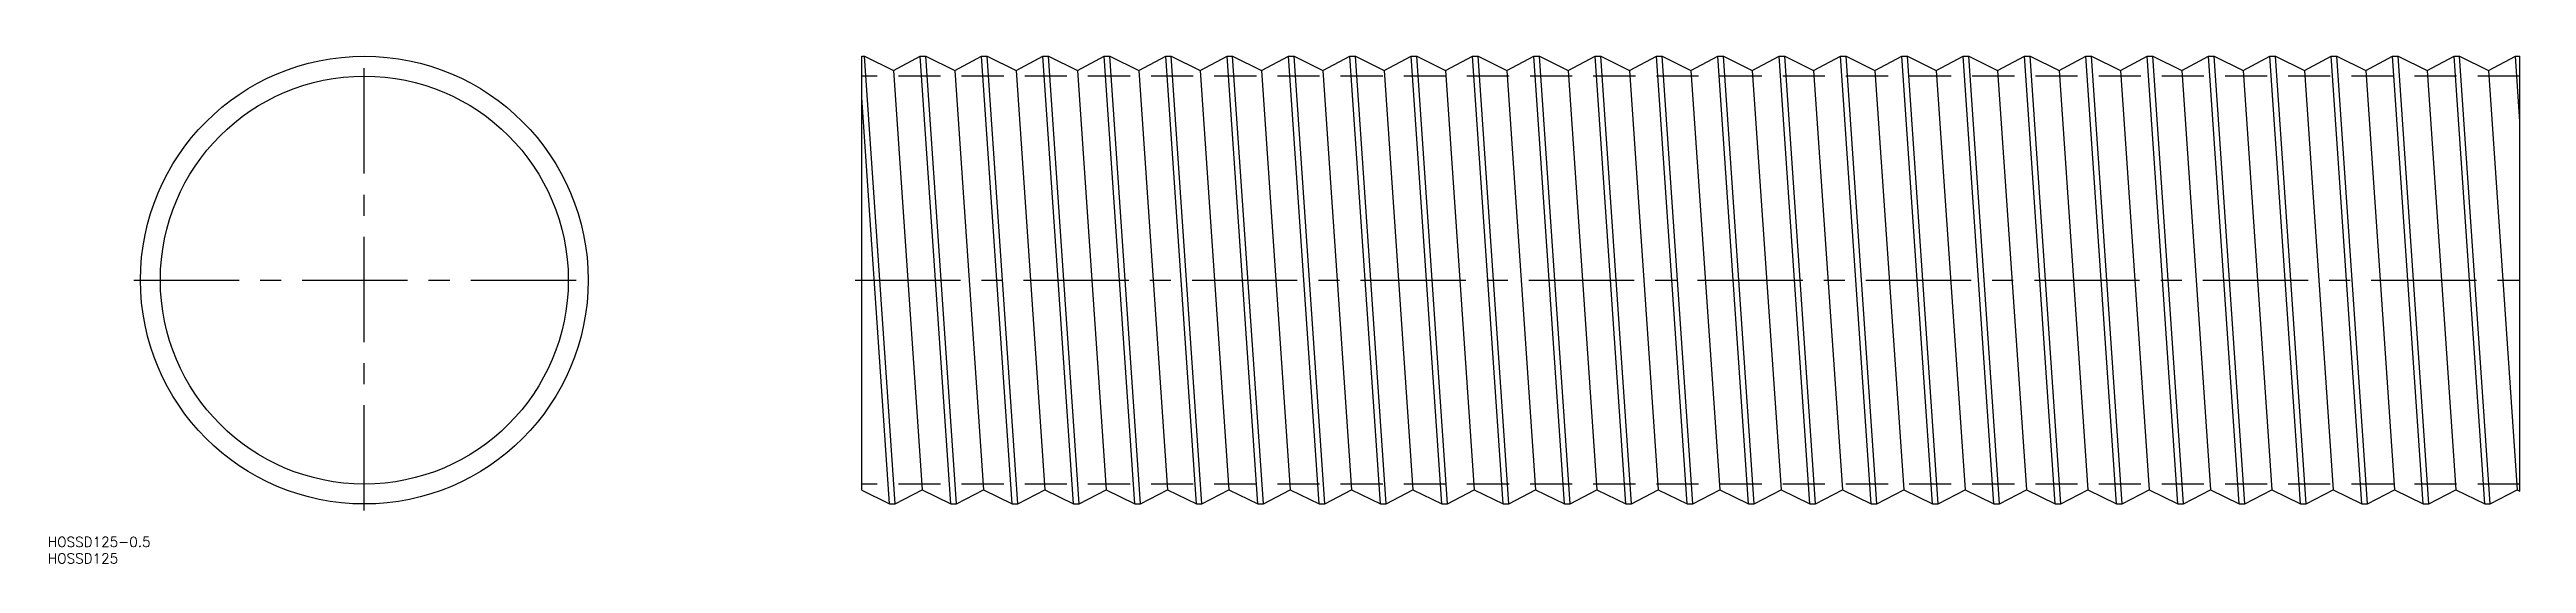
# Model space of a CAD drawing. Extents: x -95 to 652, y -85 to 70.
import ezdxf

# ---------------------------------------------------------------- set-up
doc = ezdxf.new("R2010")
doc.units = 0
doc.linetypes.add('CENTER', pattern=[50.8, 31.75, -6.35, 6.35, -6.35])
doc.linetypes.add('DASHED', pattern=[19.05, 12.7, -6.35])
doc.layers.get('0').update_dxf_attribs({"linetype": 'CONTINUOUS'})
doc.layers.add('CENTER', color=1, linetype='CENTER')
doc.styles.get("Standard").update_dxf_attribs({"font": 'txt.shx', "height": 3, "bigfont": 'bigfont.shx'})

msp = doc.modelspace()

# ---------------------------------------------------------------- linework, layer by layer
at = {"color": 7, "linetype": 'CONTINUOUS'}
for p, q in [((150, -63.35), (150, 67.5)), ((150, 67.5), (150.85, 67.5)), ((160.1, -67.5), (150.85, 67.5)), ((150.85, 67.5), (159.54, 63.2)), ((159.54, 63.2), (167.65, 67.5)), ((176.9, -67.5), (167.65, 67.5)), ((167.65, 67.5), (169.35, 67.5)), ((178.6, -67.5), (169.35, 67.5)), ((169.35, 67.5), (178.04, 63.2)), ((178.04, 63.2), (186.15, 67.5)), ((195.4, -67.5), (186.15, 67.5)), ((186.15, 67.5), (187.85, 67.5)), ((197.1, -67.5), (187.85, 67.5)), ((187.85, 67.5), (196.54, 63.2)), ((196.54, 63.2), (204.65, 67.5)), ((213.9, -67.5), (204.65, 67.5)), ((204.65, 67.5), (206.35, 67.5)), ((215.6, -67.5), (206.35, 67.5)), ((206.35, 67.5), (215.04, 63.2)), ((215.04, 63.2), (223.15, 67.5)), ((232.4, -67.5), (223.15, 67.5)), ((223.15, 67.5), (224.85, 67.5)), ((234.1, -67.5), (224.85, 67.5)), ((224.85, 67.5), (233.54, 63.2)), ((233.54, 63.2), (241.65, 67.5)), ((250.9, -67.5), (241.65, 67.5)), ((241.65, 67.5), (243.35, 67.5)), ((252.6, -67.5), (243.35, 67.5)), ((243.35, 67.5), (252.04, 63.2)), ((252.04, 63.2), (260.15, 67.5)), ((269.4, -67.5), (260.15, 67.5)), ((260.15, 67.5), (261.85, 67.5)), ((271.1, -67.5), (261.85, 67.5)), ((261.85, 67.5), (270.54, 63.2)), ((270.54, 63.2), (278.65, 67.5)), ((287.9, -67.5), (278.65, 67.5)), ((278.65, 67.5), (280.35, 67.5)), ((289.6, -67.5), (280.35, 67.5)), ((280.35, 67.5), (289.04, 63.2)), ((289.04, 63.2), (297.15, 67.5)), ((306.4, -67.5), (297.15, 67.5)), ((297.15, 67.5), (298.85, 67.5)), ((308.1, -67.5), (298.85, 67.5)), ((298.85, 67.5), (307.54, 63.2)), ((307.54, 63.2), (315.65, 67.5)), ((324.9, -67.5), (315.65, 67.5)), ((315.65, 67.5), (317.35, 67.5)), ((326.6, -67.5), (317.35, 67.5)), ((317.35, 67.5), (326.04, 63.2)), ((326.04, 63.2), (334.15, 67.5)), ((343.4, -67.5), (334.15, 67.5)), ((334.15, 67.5), (335.85, 67.5)), ((345.1, -67.5), (335.85, 67.5)), ((335.85, 67.5), (344.54, 63.2)), ((344.54, 63.2), (352.65, 67.5)), ((361.9, -67.5), (352.65, 67.5)), ((352.65, 67.5), (354.35, 67.5)), ((363.6, -67.5), (354.35, 67.5)), ((354.35, 67.5), (363.04, 63.2)), ((363.04, 63.2), (371.15, 67.5)), ((380.4, -67.5), (371.15, 67.5)), ((371.15, 67.5), (372.85, 67.5)), ((382.1, -67.5), (372.85, 67.5)), ((372.85, 67.5), (381.54, 63.2)), ((381.54, 63.2), (389.65, 67.5)), ((398.9, -67.5), (389.65, 67.5)), ((389.65, 67.5), (391.35, 67.5)), ((400.6, -67.5), (391.35, 67.5)), ((391.35, 67.5), (400.04, 63.2)), ((400.04, 63.2), (408.15, 67.5)), ((417.4, -67.5), (408.15, 67.5)), ((408.15, 67.5), (409.85, 67.5)), ((419.1, -67.5), (409.85, 67.5)), ((409.85, 67.5), (418.54, 63.2)), ((418.54, 63.2), (426.65, 67.5)), ((435.9, -67.5), (426.65, 67.5)), ((426.65, 67.5), (428.35, 67.5)), ((437.6, -67.5), (428.35, 67.5)), ((428.35, 67.5), (437.04, 63.2)), ((437.04, 63.2), (445.15, 67.5)), ((454.4, -67.5), (445.15, 67.5)), ((445.15, 67.5), (446.85, 67.5)), ((456.1, -67.5), (446.85, 67.5)), ((446.85, 67.5), (455.54, 63.2)), ((455.54, 63.2), (463.65, 67.5)), ((472.9, -67.5), (463.65, 67.5)), ((463.65, 67.5), (465.35, 67.5)), ((474.6, -67.5), (465.35, 67.5)), ((465.35, 67.5), (474.04, 63.2)), ((474.04, 63.2), (482.15, 67.5)), ((491.4, -67.5), (482.15, 67.5)), ((482.15, 67.5), (483.85, 67.5)), ((493.1, -67.5), (483.85, 67.5)), ((483.85, 67.5), (492.54, 63.2)), ((492.54, 63.2), (500.65, 67.5)), ((509.9, -67.5), (500.65, 67.5)), ((500.65, 67.5), (502.35, 67.5)), ((511.6, -67.5), (502.35, 67.5)), ((502.35, 67.5), (511.04, 63.2)), ((511.04, 63.2), (519.15, 67.5)), ((528.4, -67.5), (519.15, 67.5)), ((519.15, 67.5), (520.85, 67.5)), ((530.1, -67.5), (520.85, 67.5)), ((520.85, 67.5), (529.54, 63.2)), ((529.54, 63.2), (537.65, 67.5)), ((546.9, -67.5), (537.65, 67.5)), ((537.65, 67.5), (539.35, 67.5)), ((548.6, -67.5), (539.35, 67.5)), ((539.35, 67.5), (548.04, 63.2)), ((548.04, 63.2), (556.15, 67.5)), ((565.4, -67.5), (556.15, 67.5)), ((556.15, 67.5), (557.85, 67.5)), ((567.1, -67.5), (557.85, 67.5)), ((557.85, 67.5), (566.54, 63.2)), ((566.54, 63.2), (574.65, 67.5)), ((583.9, -67.5), (574.65, 67.5)), ((574.65, 67.5), (576.35, 67.5)), ((585.6, -67.5), (576.35, 67.5)), ((576.35, 67.5), (585.04, 63.2)), ((585.04, 63.2), (593.15, 67.5)), ((602.4, -67.5), (593.15, 67.5)), ((593.15, 67.5), (594.85, 67.5)), ((604.1, -67.5), (594.85, 67.5)), ((594.85, 67.5), (603.54, 63.2)), ((603.54, 63.2), (611.65, 67.5)), ((620.9, -67.5), (611.65, 67.5)), ((611.65, 67.5), (613.35, 67.5)), ((622.6, -67.5), (613.35, 67.5)), ((613.35, 67.5), (622.04, 63.2)), ((622.04, 63.2), (630.15, 67.5)), ((639.4, -67.5), (630.15, 67.5)), ((630.15, 67.5), (631.85, 67.5)), ((641.1, -67.5), (631.85, 67.5)), ((631.85, 67.5), (640.54, 63.2)), ((640.54, 63.2), (648.65, 67.5)), ((650, 47.77), (648.65, 67.5)), ((648.65, 67.5), (650, 67.5)), ((650, -63.59), (650, 67.5)), ((159.54, 63.2), (168.21, -63.2)), ((178.04, 63.2), (186.71, -63.2)), ((196.54, 63.2), (205.21, -63.2)), ((215.04, 63.2), (223.71, -63.2)), ((233.54, 63.2), (242.21, -63.2)), ((252.04, 63.2), (260.71, -63.2)), ((270.54, 63.2), (279.21, -63.2)), ((289.04, 63.2), (297.71, -63.2)), ((307.54, 63.2), (316.21, -63.2)), ((326.04, 63.2), (334.71, -63.2)), ((344.54, 63.2), (353.21, -63.2)), ((363.04, 63.2), (371.71, -63.2)), ((381.54, 63.2), (390.21, -63.2)), ((400.04, 63.2), (408.71, -63.2)), ((418.54, 63.2), (427.21, -63.2)), ((437.04, 63.2), (445.71, -63.2)), ((455.54, 63.2), (464.21, -63.2)), ((474.04, 63.2), (482.71, -63.2)), ((492.54, 63.2), (501.21, -63.2)), ((511.04, 63.2), (519.71, -63.2)), ((529.54, 63.2), (538.21, -63.2)), ((548.04, 63.2), (556.71, -63.2)), ((566.54, 63.2), (575.21, -63.2)), ((585.04, 63.2), (593.71, -63.2)), ((603.54, 63.2), (612.21, -63.2)), ((622.04, 63.2), (630.71, -63.2)), ((640.54, 63.2), (649.21, -63.2)), ((158.4, -67.5), (150, 55.07)), ((150, -63.35), (158.4, -67.5)), ((160.1, -67.5), (168.21, -63.2)), ((168.21, -63.2), (176.9, -67.5)), ((178.6, -67.5), (186.71, -63.2)), ((186.71, -63.2), (195.4, -67.5)), ((197.1, -67.5), (205.21, -63.2)), ((205.21, -63.2), (213.9, -67.5)), ((215.6, -67.5), (223.71, -63.2)), ((223.71, -63.2), (232.4, -67.5)), ((234.1, -67.5), (242.21, -63.2)), ((242.21, -63.2), (250.9, -67.5)), ((252.6, -67.5), (260.71, -63.2)), ((260.71, -63.2), (269.4, -67.5)), ((271.1, -67.5), (279.21, -63.2)), ((279.21, -63.2), (287.9, -67.5)), ((289.6, -67.5), (297.71, -63.2)), ((297.71, -63.2), (306.4, -67.5)), ((308.1, -67.5), (316.21, -63.2)), ((316.21, -63.2), (324.9, -67.5)), ((326.6, -67.5), (334.71, -63.2)), ((334.71, -63.2), (343.4, -67.5)), ((345.1, -67.5), (353.21, -63.2)), ((353.21, -63.2), (361.9, -67.5)), ((363.6, -67.5), (371.71, -63.2)), ((371.71, -63.2), (380.4, -67.5)), ((382.1, -67.5), (390.21, -63.2)), ((390.21, -63.2), (398.9, -67.5)), ((400.6, -67.5), (408.71, -63.2)), ((408.71, -63.2), (417.4, -67.5)), ((419.1, -67.5), (427.21, -63.2)), ((427.21, -63.2), (435.9, -67.5)), ((437.6, -67.5), (445.71, -63.2)), ((445.71, -63.2), (454.4, -67.5)), ((456.1, -67.5), (464.21, -63.2)), ((464.21, -63.2), (472.9, -67.5)), ((474.6, -67.5), (482.71, -63.2)), ((482.71, -63.2), (491.4, -67.5)), ((493.1, -67.5), (501.21, -63.2)), ((501.21, -63.2), (509.9, -67.5)), ((511.6, -67.5), (519.71, -63.2)), ((519.71, -63.2), (528.4, -67.5)), ((530.1, -67.5), (538.21, -63.2)), ((538.21, -63.2), (546.9, -67.5)), ((548.6, -67.5), (556.71, -63.2)), ((556.71, -63.2), (565.4, -67.5)), ((567.1, -67.5), (575.21, -63.2)), ((575.21, -63.2), (583.9, -67.5)), ((585.6, -67.5), (593.71, -63.2)), ((593.71, -63.2), (602.4, -67.5)), ((604.1, -67.5), (612.21, -63.2)), ((612.21, -63.2), (620.9, -67.5)), ((622.6, -67.5), (630.71, -63.2)), ((630.71, -63.2), (639.4, -67.5)), ((641.1, -67.5), (649.21, -63.2)), ((649.21, -63.2), (650, -63.59)), ((158.4, -67.5), (160.1, -67.5)), ((176.9, -67.5), (178.6, -67.5)), ((195.4, -67.5), (197.1, -67.5)), ((213.9, -67.5), (215.6, -67.5)), ((232.4, -67.5), (234.1, -67.5)), ((250.9, -67.5), (252.6, -67.5)), ((269.4, -67.5), (271.1, -67.5)), ((287.9, -67.5), (289.6, -67.5)), ((306.4, -67.5), (308.1, -67.5)), ((324.9, -67.5), (326.6, -67.5)), ((343.4, -67.5), (345.1, -67.5)), ((361.9, -67.5), (363.6, -67.5)), ((380.4, -67.5), (382.1, -67.5)), ((398.9, -67.5), (400.6, -67.5)), ((417.4, -67.5), (419.1, -67.5)), ((435.9, -67.5), (437.6, -67.5)), ((454.4, -67.5), (456.1, -67.5)), ((472.9, -67.5), (474.6, -67.5)), ((491.4, -67.5), (493.1, -67.5)), ((509.9, -67.5), (511.6, -67.5)), ((528.4, -67.5), (530.1, -67.5)), ((546.9, -67.5), (548.6, -67.5)), ((565.4, -67.5), (567.1, -67.5)), ((583.9, -67.5), (585.6, -67.5)), ((602.4, -67.5), (604.1, -67.5)), ((620.9, -67.5), (622.6, -67.5)), ((639.4, -67.5), (641.1, -67.5))]:
    msp.add_line(p, q, dxfattribs=at)
at = {"color": 3, "linetype": 'DASHED'}
for p, q in [((650, 61.5), (150, 61.5)), ((650, -61.5), (150, -61.5))]:
    msp.add_line(p, q, dxfattribs=at)
at = {"color": 7, "linetype": 'CONTINUOUS'}
for radius in [67.5, 61.5]:
    msp.add_circle((0, 0), radius, dxfattribs=at)
at = {"layer": 'CENTER', "color": 1, "linetype": 'CENTER'}
for p, q in [((0, -69.5), (0, 69.5)), ((-69.5, 0), (69.5, 0)), ((148, 0), (652, 0))]:
    msp.add_line(p, q, dxfattribs=at)

# ---------------------------------------------------------------- texts
at = {"color": 7, "linetype": 'CONTINUOUS'}
for s, p in [('HOSSD125-0.5', (-95.44, -80.43)), ('HOSSD125', (-95.44, -85.43))]:
    msp.add_text(s, height=3, dxfattribs=at).set_placement(p)

doc.saveas('drawing.dxf')
